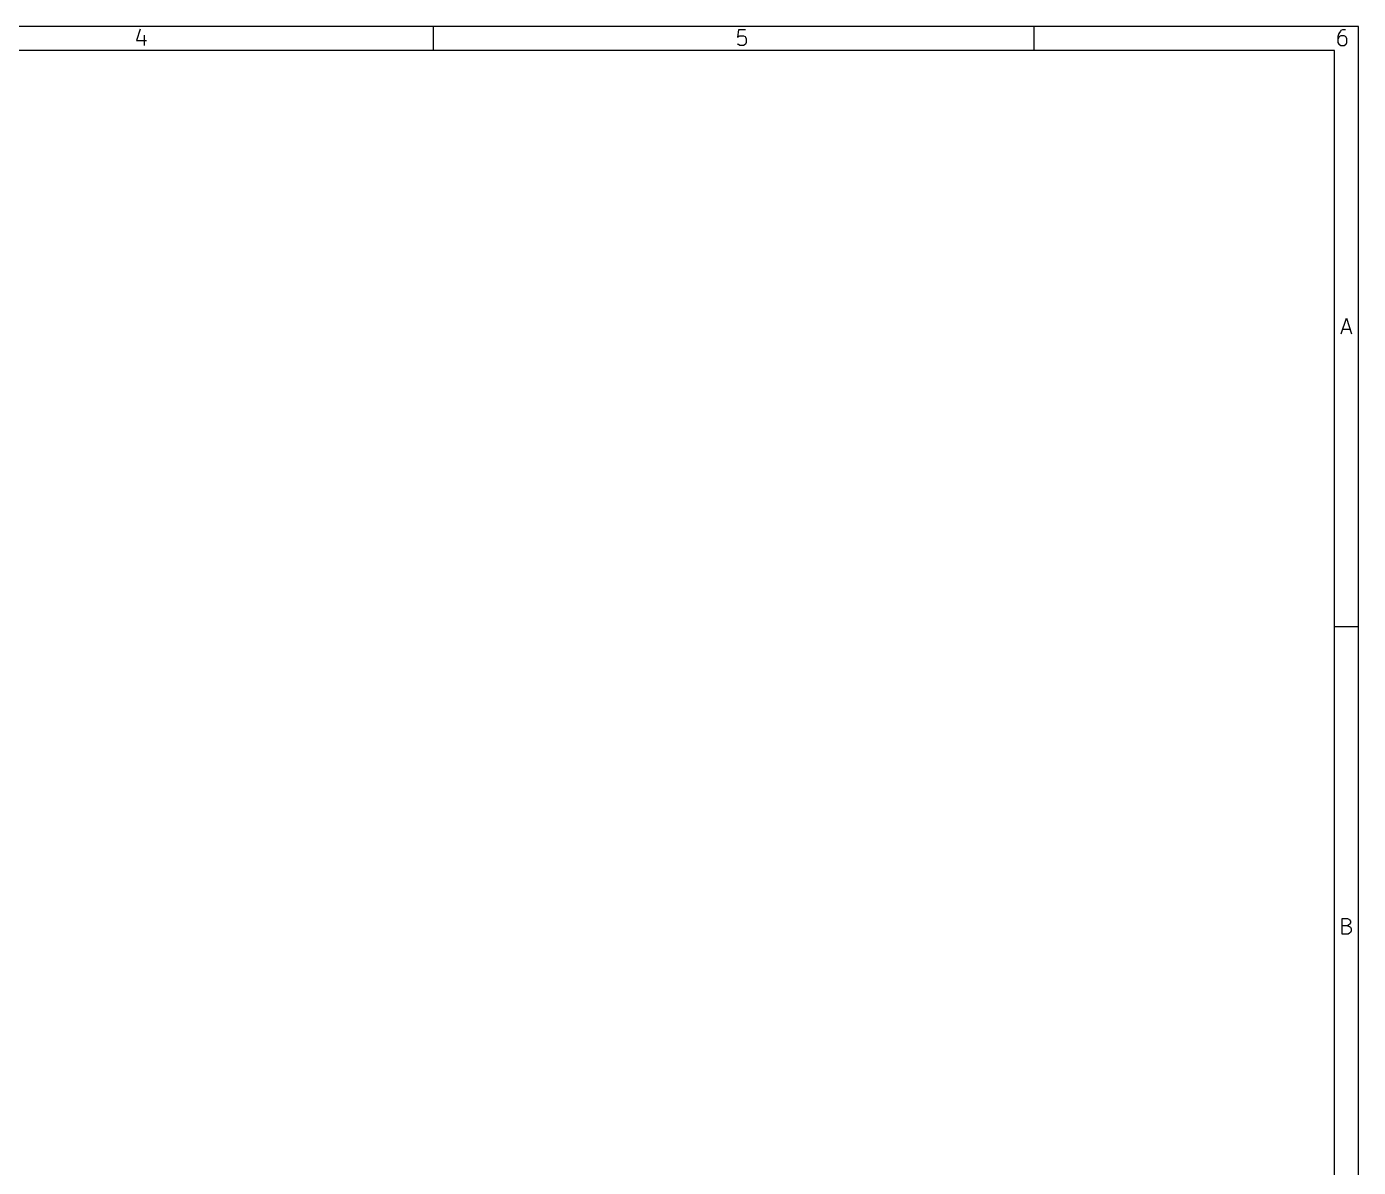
# Model space of a CAD drawing. Extents: x 10 to 287, y -200 to -10.
# Drawn here: x 176.1 to 287, y -105 to -10 of the extents above; entities that cross this region are included whole.
import ezdxf

# ---------------------------------------------------------------- set-up
doc = ezdxf.new("R2010")
doc.units = 0
doc.header["$MEASUREMENT"] = 0
doc.layers.add('RED2', color=1, linetype='CONTINUOUS')

msp = doc.modelspace()

# ---------------------------------------------------------------- linework, layer by layer
at = {"layer": 'RED2', "linetype": 'CONTINUOUS'}
for p, q in [((286.995, -10.0076), (10.0076, -10.0076)), ((185.598, -10.2108), (185.293, -11.1506)), ((185.928, -10.7188), (185.928, -11.5824)), ((210.007, -11.9888), (210.007, -10.0076)), ((235.382, -10.287), (235.306, -10.8966)), ((235.306, -10.8966), (235.382, -10.8204)), ((235.991, -10.287), (235.382, -10.287)), ((235.382, -10.8204), (235.509, -10.7696)), ((235.509, -10.7696), (235.814, -10.7696)), ((235.814, -10.7696), (235.941, -10.8204)), ((235.941, -10.8204), (235.991, -10.8966)), ((235.991, -10.8966), (236.042, -11.0236)), ((236.042, -11.0236), (236.042, -11.3284)), ((259.994, -11.9888), (259.994, -10.0076)), ((285.369, -10.5918), (285.293, -10.8204)), ((285.293, -10.8204), (285.293, -11.3284)), ((285.369, -10.8966), (285.293, -11.0236)), ((285.496, -10.3886), (285.369, -10.5918)), ((285.42, -10.8204), (285.369, -10.8966)), ((285.547, -10.7696), (285.42, -10.8204)), ((285.547, -10.3378), (285.496, -10.3886)), ((285.674, -10.287), (285.547, -10.3378)), ((285.801, -10.7696), (285.547, -10.7696)), ((285.928, -10.287), (285.674, -10.287)), ((285.928, -10.8204), (285.801, -10.7696)), ((285.979, -10.8966), (285.928, -10.8204)), ((286.029, -11.0236), (285.979, -10.8966)), ((286.029, -11.3284), (286.029, -11.0236)), ((286.995, -200), (286.995, -10.0076)), ((285.013, -11.9888), (11.9888, -11.9888)), ((185.293, -11.1506), (186.106, -11.1506)), ((235.382, -11.5062), (235.306, -11.4554)), ((235.509, -11.5824), (235.382, -11.5062)), ((235.814, -11.5824), (235.509, -11.5824)), ((235.941, -11.5062), (235.814, -11.5824)), ((235.991, -11.4554), (235.941, -11.5062)), ((236.042, -11.3284), (235.991, -11.4554)), ((285.013, -198.018), (285.013, -11.9888)), ((285.293, -11.3284), (285.369, -11.4554)), ((285.369, -11.4554), (285.42, -11.5062)), ((285.42, -11.5062), (285.547, -11.5824)), ((285.547, -11.5824), (285.801, -11.5824)), ((285.801, -11.5824), (285.928, -11.5062)), ((285.928, -11.5062), (285.979, -11.4554)), ((285.979, -11.4554), (286.029, -11.3284)), ((285.572, -35.5854), (286.004, -34.29)), ((286.004, -34.29), (286.436, -35.5854)), ((285.674, -35.2044), (286.309, -35.2044)), ((286.995, -59.9948), (285.013, -59.9948)), ((285.648, -85.5726), (285.648, -84.2772)), ((285.648, -84.2772), (286.08, -84.2772)), ((286.08, -84.8868), (285.648, -84.8868)), ((286.08, -84.2772), (286.207, -84.328)), ((286.207, -84.8106), (286.08, -84.8868)), ((286.08, -84.8868), (286.258, -84.9376)), ((286.207, -84.328), (286.258, -84.3788)), ((286.258, -84.7598), (286.207, -84.8106)), ((286.258, -84.3788), (286.334, -84.5058)), ((286.334, -84.6328), (286.258, -84.7598)), ((286.258, -84.9376), (286.334, -85.0138)), ((286.334, -84.5058), (286.334, -84.6328)), ((286.334, -85.0138), (286.385, -85.1408)), ((286.385, -85.3186), (286.334, -85.4456)), ((286.385, -85.1408), (286.385, -85.3186)), ((286.156, -85.5726), (285.648, -85.5726)), ((286.258, -85.4964), (286.156, -85.5726)), ((286.334, -85.4456), (286.258, -85.4964))]:
    msp.add_line(p, q, dxfattribs=at)

doc.saveas('drawing.dxf')
